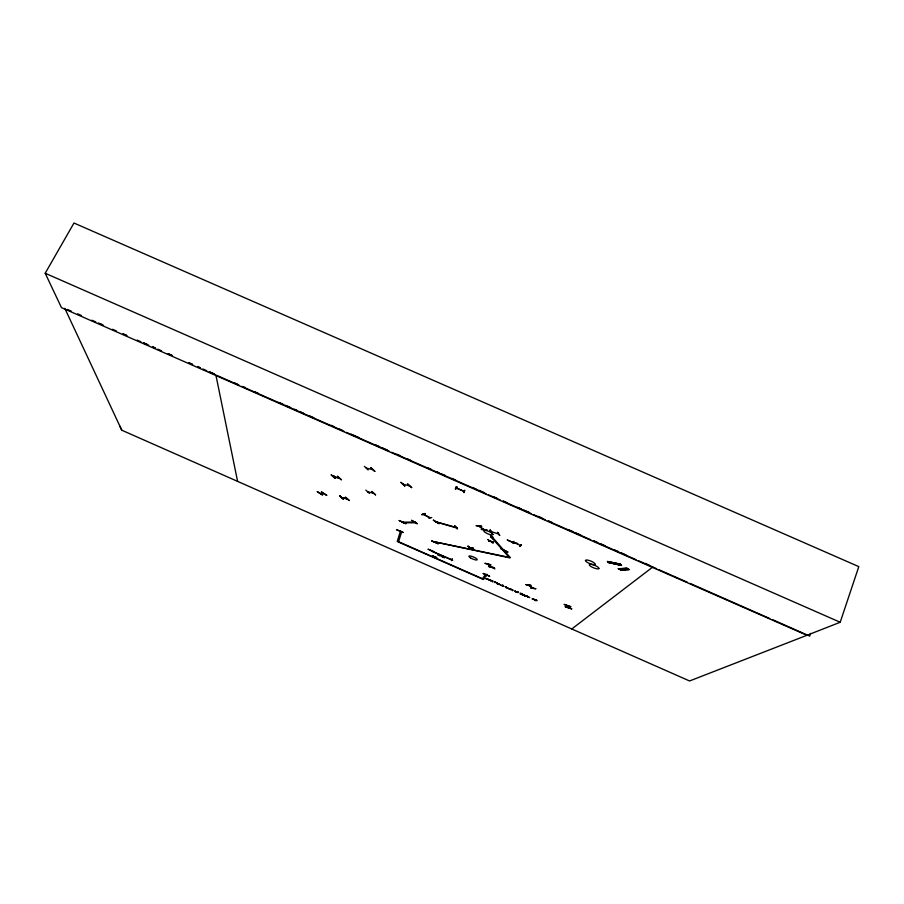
<?xml version="1.0" encoding="UTF-8"?>
<svg xmlns="http://www.w3.org/2000/svg" width="904" height="904" viewBox="0 0 904 904"><rect width="100%" height="100%" fill="white"/><g stroke="black" fill="none" stroke-linecap="round" stroke-linejoin="round"><path stroke-width="1.36" d="M463.729 492.443L464.735 490.205L464.08 492.623M499.494 535.337L497.482 532.366M499.776 535.462L497.765 532.456M493.132 538.739L490.42 535.688M571.69 608.912L565.079 606.652L571.701 608.844M428.835 518.252L431.728 517.517M411.67 487.618L407.489 483.9L411.67 487.572M375.589 494.85L371.736 491.493L375.488 494.872M374.798 471.379L371.069 467.752M349.102 500.443L345.633 497.302M337.531 476.34L341.429 479.753M535.654 588.64L530.591 587.905L535.823 588.82M486.759 530.004L481.222 529.416L486.872 529.71M494.431 567.746L488.601 566.458L494.431 567.814M433.31 520.128L439.129 523.744L433.479 520.184M598.911 568.571L598.81 568.627A5.13 1.367 21.8 0 1 590.809 566.401A5.13 1.367 21.8 0 1 592.741 564.65A5.13 1.367 21.8 0 1 598.764 568.605M595.069 564.333L595.001 564.39A5.164 1.379 21.9 0 1 586.933 562.164A5.164 1.379 21.9 0 1 588.854 560.378A5.164 1.379 21.9 0 1 594.922 564.378L595.001 564.39M492.94 534.558L492.883 534.626A4.915 1.288 23.2 0 0 486.646 530.693A4.915 1.288 23.2 0 0 485.459 532.592A4.915 1.288 23.2 0 0 492.793 534.614M398.483 542.016L401.704 531.642L400.438 531.077L397.263 541.473L483.516 579.52L486.657 574.955L485.369 574.537L482.295 578.989M396.528 529.721L403.094 532.422M840.2 622.257L858.8 566.627L73.981 223.028L45.2 273.257L61.472 307.642L806.944 635.286L840.2 622.257L45.2 273.257M806.944 635.286L689.582 680.972L571.769 628.981L652.79 567.023M810.594 633.433L809.69 636.088L772.321 619.568M488.397 565.904L494.951 568.887M509.02 557.226L491.256 537.112L492.556 537.473L510.297 557.587L433.807 541.677L509.754 557.858L509.257 556.661M501.166 548.66L508.037 552.129L501.042 548.943M492.556 537.473L492.804 536.886L491.505 536.535M455.413 488.861L456.43 486.612L455.469 488.827M457.379 487.471L457.085 488.352L457.447 487.527M431.728 540.92L438.327 543.824L431.762 540.874M428.18 549.282L434.609 552.016L428.202 549.248M423.739 513.687L423.467 514.376L429.999 517.822L423.603 514.353L423.999 513.721M423.829 513.653L423.467 514.376M424.089 514.704L424.451 513.958L424.179 514.738M421.885 514.557L424.97 513.495M483.211 573.554L489.697 576.243L483.256 573.486M464.012 491.38L456.305 487.99M333.463 476.758C336.627 474.905 328.83 476.611 339 477.911M331.429 474.871L335.35 478.318M452.362 559.045L451.571 560.57M452.621 560.13L431.219 550.92L452.52 560.31L452 559.836M471.187 548.615C478.092 550.977 468.249 545.937 472.95 549.395M417.128 523.698L411.546 520.263L417.286 523.698M487.109 578.616L486.013 578.786L486.838 579.215M490.465 580.108L490.51 580.809L490.883 580.289L489.708 579.758L488.533 579.939L490.363 580.232M485.651 574.752L486.092 574.955M491.539 580.47L491.121 581.08L491.923 580.752M485.843 575.622L486.747 574.311M487.086 574.413L486.126 575.791M512.76 543.168L514.026 541.327M520.591 545.44L513.37 542.343M317.214 491.686L322.592 495.019L317.44 491.719M485.211 563.407L490.996 564.853L485.03 563.328M507.189 588.176C506.839 586.967 510.907 589.792 507.291 588.052M526.151 584.707L530.919 585.34M521.156 594.29C525.258 594.448 521.066 594.877 521.97 594.708M339.531 495.844L343.497 499.144L339.791 495.957M339.768 495.878L343.441 499.076M368.12 469.978L364.448 466.362M404.619 485.99L401.082 482.374M404.89 486.036L401.014 482.408M523.665 595.273C528.388 597.781 522.851 593.612 524.399 595.781M481.516 526.207L476.035 525.597L481.719 526.343M454.712 525.789L457.492 528.942L454.746 525.857M490.183 530.139L492.307 533.19L490.262 530.219M491.923 533.055L489.923 530.06M535.224 599.623L537.066 600.437C535.71 601.499 533.145 599.16 536.558 600.312M452.023 558.977L451.559 560.469M422.168 514.692L424.767 513.788M571.848 629.014L121.78 430.214L119.78 426.066M620.483 564.356L607.725 561.859M621.432 565.294L608.302 562.435L621.568 565.452M628.404 569.158L629.116 569.554L620.291 569.927M619.037 569.181L618.279 568.74L627.082 568.379M620.426 569.983L628.562 569.102M627.06 568.379L618.302 568.774M421.84 514.568L424.801 513.879M369.544 493.437L365.837 490.126M415.094 522.094L402.144 522.128L403.218 522.783L416.077 522.772L414.778 522.105M436.146 522.06L435.558 521.902M366.38 468.136L372.674 469.639M403.048 484.25L409.478 485.798M368.414 492.047L367.725 491.765L373.691 493.256M372.889 492.962L373.612 493.245M341.576 497.482L347.012 498.771M618.607 568.944L627.218 568.333M620.709 570.164L629.071 569.565M347.204 498.94L341.712 497.607M464.046 491.29L456.351 488.024M324.107 493.81L320.095 493.471M471.933 547.722L473.244 548.14M490.928 536.953L491.674 537.168L491.81 536.445L491.177 537.145M491.256 531.654L498.353 533.925M333.689 476.001L333.384 476.657L338.65 477.945M409.354 485.776L408.857 485.663M483.301 529.326L483.843 529.733L479.018 526.184M525.891 584.639L530.874 585.363M620.37 564.096L607.341 561.463L620.607 564.322M608.29 562.401L621.33 565.203M337.52 476.306L341.113 479.73M456.791 527.653L456.328 527.529M335.034 478.34L331.113 474.882M491.267 566.876L488.341 564.446M493.019 538.761L490.804 535.744M472.532 547.982L473.244 548.265M403.5 484.341L403.173 484.397M479.131 526.128L484.047 529.744M533.179 588.289L528.896 585.442M487.086 579.215C489.516 579.724 484.386 577.419 487.911 579.249L486.126 578.549M510.172 589.397L510.963 589.51L509.223 588.741L511.427 589.623L509.099 588.967L509.924 589.397M522.229 594.719C524.693 595.273 519.608 592.934 523.088 594.764L521.292 594.064M524.659 595.792L525.461 595.894L523.721 595.126M488.194 564.198L491.561 567.124M67.371 309.439L71.246 311.134M91.903 320.219L95.767 321.914M100.932 324.186L103.519 325.327M112.548 329.293L116.424 331M137.08 340.073L140.945 341.78M143.533 342.91L148.697 345.181M152.573 346.876L155.149 348.017M157.737 349.147L161.601 350.854M202.914 369.001L206.779 370.708M209.366 371.838L214.53 374.109L209.366 371.838M233.876 382.618L237.741 384.313M242.905 386.584L245.481 387.714M254.51 391.681L258.386 393.387M279.02 402.449L282.884 404.156M285.461 405.286L290.625 407.557M294.489 409.252L297.077 410.393M299.653 411.523L303.518 413.218M309.97 416.055L313.835 417.761M330.604 425.129L334.48 426.824M339.633 429.095L342.209 430.225M351.238 434.191L358.978 437.592M375.748 444.971L379.612 446.666M382.2 447.796L387.353 450.068M396.381 454.034L400.246 455.74M406.698 458.565L410.563 460.272M427.332 467.639L431.208 469.345M436.361 471.606L438.937 472.736M441.525 473.877L445.389 475.572M451.842 478.408L455.706 480.114M472.476 487.482L476.34 489.177M478.928 490.318L484.081 492.578M493.109 496.545L496.985 498.251M503.426 501.087L507.302 502.782M517.619 507.313L521.484 509.02M524.06 510.15L529.224 512.421M538.253 516.387L542.117 518.082M548.57 520.919L552.434 522.625M569.204 529.993L573.068 531.688M575.656 532.829L580.809 535.089M593.713 540.761L597.578 542.457M600.154 543.598L605.318 545.858M614.347 549.835L618.212 551.53M620.788 552.66L625.952 554.932M645.298 563.429L649.162 565.136M77.642 313.857L81.518 315.564M98.31 322.954L102.186 324.66M143.499 342.842L147.375 344.548M152.539 346.831L155.126 347.961M217.175 375.578L239.153 385.228M241.741 386.37L284.398 405.116M286.975 406.258L329.632 425.004M332.22 426.134L343.859 431.253M346.435 432.383L389.093 451.13M391.681 452.271L395.556 453.977M398.144 455.107L440.802 473.854M443.389 474.995L486.047 493.742M488.623 494.872L500.262 499.991M502.85 501.121L531.281 513.619M533.868 514.76L545.496 519.868M548.084 521.009L590.741 539.756M593.329 540.897L635.987 559.644M638.574 560.774L656.643 568.718M659.208 569.848L687.481 582.3M690.023 583.396L769.711 618.494M518.15 592.312L517.303 592.041L518.082 592.391M527.043 596.244L526.207 595.962L526.987 596.312M486.081 578.696L488.296 579.498L487.301 578.786M398.574 541.722L482.476 578.729M515.517 542.705L517.822 543.643M396.562 529.631L403.048 532.535M497.765 583.837L499.618 584.142L497.708 583.916M500.319 584.967L501.912 585.645L500.262 585.046M528.614 585.227L532.558 587.984M345.418 497.245L349.317 500.533M370.798 467.673L374.821 471.402M567.588 605.759L568.514 607.827L567.316 605.793M64.794 308.298L121.78 430.214M215.819 374.674L237.628 481.516M490.635 541.101L489.132 541.01L490.635 541.101M488.635 540.648L491.132 541.462L488.635 540.648M532.682 599.126L534.083 599.42L532.682 599.126M532.253 598.877L534.524 599.657L532.253 598.877M321.541 491.923L326.841 495.437L321.462 492.013M467.933 546.208L468.475 546.445L467.933 546.208M503.065 585.566L502.274 585.408L503.042 586.346C505.189 586.041 500.85 584.425 503.065 585.566M432.948 556.118L434.169 556.661L432.948 556.118M432.496 555.915L434.621 556.864L432.496 555.915M515.201 591.363L516.579 591.973L515.201 591.363M487.957 539.586L488.51 539.824L487.957 539.586M399.218 520.557L405.851 523.653L399.218 520.557M527.563 596.956L529.586 597.51L527.563 596.956M469.153 547.315L470.464 547.903L469.153 547.315M468.667 547.101L470.961 548.118L468.667 547.101M514.5 543.067L507.2 539.971L514.455 543.168M456.712 486.736L455.763 488.951L456.712 486.736M434.88 557.316C440.135 558.887 432.824 555.44 436.508 558.039L434.88 557.316M514.771 591.171L517.043 592.097L514.771 591.171M531.721 598.041L531.721 598.041M570.752 606.697L564.073 604.392L570.729 606.731M491.482 542.208L493.245 543.112L493.008 542.117C494.804 543.146 491.979 540.637 492.138 542.502L491.482 542.208M492.714 580.831L492.601 581.735L492.714 580.831M494.42 582.425L496.059 582.379L494.443 582.436M494.748 581.995L495.471 582.413L494.748 581.995M496.748 582.605L496.624 583.509L496.748 582.605M497.641 583.272L497.675 583.973L497.641 583.272M521.438 544.671L519.992 546.366L521.438 544.671M505.257 586.639L506.048 587.182L505.257 586.639M506.172 587.035L506.183 587.724L506.172 587.035M511.766 589.51L512.557 590.052L511.766 589.51M512.681 589.905L512.681 590.594L512.681 589.905M516.998 592.391L518.693 592.357L517.031 592.402M520.828 593.227L520.218 593.917L520.828 593.227M525.891 596.312L527.597 596.29L525.913 596.324M509.777 588.809L511.02 589.442L509.777 588.809M524.286 595.205L525.518 595.838L524.286 595.205M440.237 554.966L438.124 554.039L438.994 554.875L437.762 554.807L440.406 555.971L439.525 555.124L440.237 554.966M444.384 556.796L442.271 555.858L443.141 556.706L441.886 556.627L444.542 557.802L443.661 556.943L444.384 556.796M456.949 527.62L435.344 521.664L457.492 528.23L456.949 527.62M126.752 335.531L122.876 333.836L126.718 335.463M171.929 355.385L168.054 353.69L171.918 355.351M192.586 364.47L188.71 362.764L192.575 364.448M200.326 367.871L197.75 366.741L200.326 367.86M470.521 557.87A4.497 1.073 23.3 0 0 477.188 559.791A4.497 1.073 23.3 0 0 471.515 556.265A4.497 1.073 23.3 0 0 470.521 557.87"/></g></svg>
